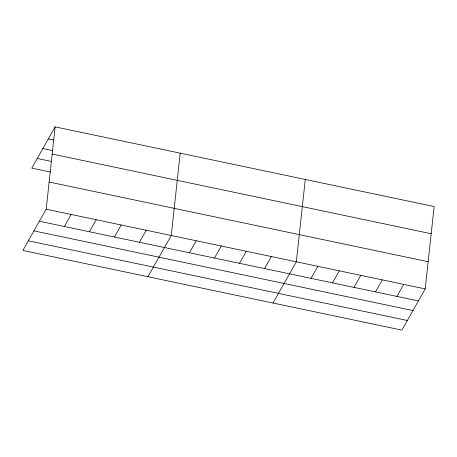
<?xml version="1.0" encoding="UTF-8"?>
<svg xmlns="http://www.w3.org/2000/svg" width="457" height="457" viewBox="0 0 457 457"><rect width="100%" height="100%" fill="white"/><g stroke="black" fill="none" stroke-linecap="round" stroke-linejoin="round"><path stroke-width="0.69" d="M46.18 209.209L55.126 126.875L434.15 206.558L425.204 288.893L401.874 330.125L22.85 250.442L46.18 209.209L425.204 288.893M180.201 153.169L171.261 235.504L147.931 276.736M305.282 179.464L296.336 261.798L273.006 303.037M55.126 126.875L31.796 168.107L50.556 172.055M64.391 226.495L71.195 214.464M89.406 231.756L96.21 219.726M114.421 237.012L121.225 224.987M139.436 242.273L146.24 230.242M189.466 252.79L196.276 240.759M214.482 258.051L221.291 246.02M239.497 263.312L246.306 251.281M264.512 268.567L271.321 256.537M311.006 278.342L317.815 266.317M332.485 282.86L339.294 270.83M353.964 287.373L360.773 275.348M375.443 291.892L382.246 279.861M396.922 296.404L403.725 284.374M48.322 138.899L53.88 140.071M42.867 148.542L52.595 150.587M52.172 154.043L431.197 233.727M37.251 158.47L51.144 161.39M49.133 182.035L428.158 261.724M39.376 221.234L418.401 300.923M33.921 230.876L412.945 310.56M28.305 240.805L407.33 320.488"/></g></svg>
